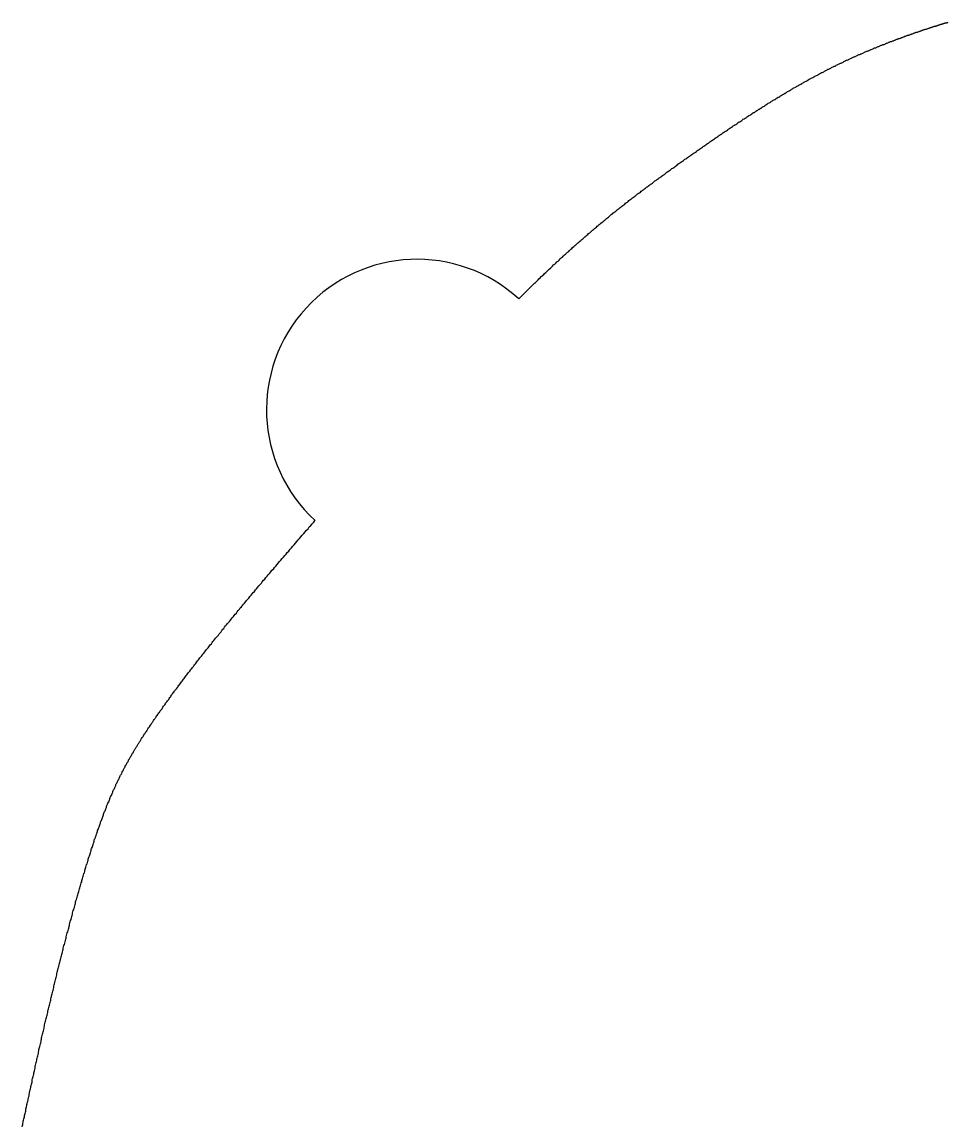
# Model space of a CAD drawing. Header units: millimetres. Extents: x 289 to 9778, y -894 to 6380.
# Drawn here: x 7077.18 to 7107.94, y -372.77 to -336.08 of the extents above; entities that cross this region are included whole.
import ezdxf

# ---------------------------------------------------------------- set-up
doc = ezdxf.new("R2010")
doc.units = ezdxf.units.MM

msp = doc.modelspace()

# ---------------------------------------------------------------- linework, layer by layer
for points in [[(7093.68, -345.283, 0), (7093.72, -345.243, 0), (7093.76, -345.203, 0), (7093.8, -345.163, 0), (7093.84, -345.123, 0), (7093.88, -345.083, 0), (7093.92, -345.043, 0), (7093.96, -345.003, 0), (7094, -344.963, 0), (7094.04, -344.923, 0), (7094.08, -344.883, 0), (7094.12, -344.843, 0), (7094.16, -344.803, 0), (7094.2, -344.763, 0), (7094.24, -344.733, 0), (7094.28, -344.693, 0), (7094.32, -344.653, 0), (7094.35, -344.613, 0), (7094.39, -344.583, 0), (7094.43, -344.543, 0), (7094.47, -344.503, 0), (7094.51, -344.473, 0), (7094.54, -344.433, 0), (7094.58, -344.403, 0), (7094.62, -344.363, 0), (7094.66, -344.333, 0), (7094.69, -344.293, 0), (7094.73, -344.263, 0), (7094.77, -344.223, 0), (7094.8, -344.193, 0), (7094.84, -344.153, 0), (7094.88, -344.123, 0), (7094.91, -344.093, 0), (7094.95, -344.053, 0), (7094.99, -344.023, 0), (7095.02, -343.993, 0), (7095.06, -343.953, 0), (7095.09, -343.923, 0), (7095.13, -343.893, 0), (7095.16, -343.863, 0), (7095.2, -343.823, 0), (7095.23, -343.793, 0), (7095.27, -343.763, 0), (7095.3, -343.733, 0), (7095.34, -343.703, 0), (7095.37, -343.673, 0), (7095.41, -343.633, 0), (7095.44, -343.603, 0), (7095.47, -343.573, 0), (7095.51, -343.543, 0), (7095.54, -343.513, 0), (7095.58, -343.483, 0), (7095.61, -343.453, 0), (7095.64, -343.423, 0), (7095.68, -343.393, 0), (7095.71, -343.363, 0), (7095.74, -343.343, 0), (7095.78, -343.313, 0), (7095.81, -343.283, 0), (7095.84, -343.253, 0), (7095.87, -343.223, 0), (7095.91, -343.193, 0), (7095.94, -343.163, 0), (7095.97, -343.143, 0), (7096, -343.113, 0), (7096.04, -343.083, 0), (7096.07, -343.053, 0), (7096.1, -343.033, 0), (7096.13, -343.003, 0), (7096.16, -342.973, 0), (7096.2, -342.943, 0), (7096.23, -342.923, 0), (7096.26, -342.893, 0), (7096.29, -342.863, 0), (7096.32, -342.843, 0), (7096.35, -342.813, 0), (7096.38, -342.793, 0), (7096.41, -342.763, 0), (7096.45, -342.733, 0), (7096.48, -342.713, 0), (7096.51, -342.683, 0), (7096.54, -342.663, 0), (7096.57, -342.633, 0), (7096.6, -342.613, 0), (7096.63, -342.583, 0), (7096.66, -342.563, 0), (7096.69, -342.533, 0), (7096.72, -342.513, 0), (7096.75, -342.483, 0), (7096.78, -342.463, 0), (7096.81, -342.433, 0), (7096.84, -342.413, 0), (7096.87, -342.393, 0), (7096.9, -342.363, 0), (7096.93, -342.343, 0), (7096.96, -342.313, 0), (7096.99, -342.293, 0), (7097.02, -342.273, 0), (7097.05, -342.243, 0), (7097.08, -342.223, 0), (7097.11, -342.203, 0), (7097.14, -342.173, 0), (7097.17, -342.153, 0), (7097.2, -342.133, 0), (7097.23, -342.103, 0), (7097.26, -342.083, 0), (7097.29, -342.063, 0), (7097.31, -342.043, 0), (7097.34, -342.013, 0), (7097.37, -341.993, 0), (7097.4, -341.973, 0), (7097.43, -341.953, 0), (7097.46, -341.923, 0), (7097.49, -341.903, 0), (7097.52, -341.883, 0), (7097.55, -341.863, 0), (7097.58, -341.833, 0), (7097.6, -341.813, 0), (7097.63, -341.793, 0), (7097.66, -341.773, 0), (7097.69, -341.753, 0), (7097.72, -341.733, 0), (7097.75, -341.703, 0), (7097.78, -341.683, 0), (7097.81, -341.663, 0), (7097.83, -341.643, 0), (7097.86, -341.623, 0), (7097.89, -341.603, 0), (7097.92, -341.573, 0), (7097.95, -341.553, 0), (7097.98, -341.533, 0), (7098, -341.513, 0), (7098.03, -341.493, 0), (7098.06, -341.473, 0), (7098.09, -341.453, 0), (7098.12, -341.433, 0), (7098.15, -341.413, 0), (7098.18, -341.383, 0), (7098.2, -341.363, 0), (7098.23, -341.343, 0), (7098.26, -341.323, 0), (7098.29, -341.303, 0), (7098.32, -341.283, 0), (7098.35, -341.263, 0), (7098.37, -341.243, 0), (7098.4, -341.223, 0), (7098.43, -341.203, 0), (7098.46, -341.183, 0), (7098.49, -341.163, 0), (7098.52, -341.143, 0), (7098.55, -341.113, 0), (7098.57, -341.093, 0), (7098.6, -341.073, 0), (7098.63, -341.053, 0), (7098.66, -341.033, 0), (7098.69, -341.013, 0), (7098.72, -340.993, 0), (7098.74, -340.973, 0), (7098.77, -340.953, 0), (7098.8, -340.933, 0), (7098.83, -340.913, 0), (7098.86, -340.893, 0), (7098.89, -340.873, 0), (7098.92, -340.853, 0), (7098.94, -340.833, 0), (7098.97, -340.803, 0), (7099, -340.783, 0), (7099.03, -340.763, 0), (7099.06, -340.743, 0), (7099.09, -340.723, 0), (7099.12, -340.703, 0), (7099.15, -340.683, 0), (7099.17, -340.663, 0), (7099.2, -340.643, 0), (7099.23, -340.623, 0), (7099.26, -340.603, 0), (7099.29, -340.583, 0), (7099.32, -340.563, 0), (7099.35, -340.543, 0), (7099.37, -340.523, 0), (7099.4, -340.503, 0), (7099.43, -340.483, 0), (7099.46, -340.463, 0), (7099.49, -340.443, 0), (7099.52, -340.423, 0), (7099.55, -340.403, 0), (7099.58, -340.383, 0), (7099.6, -340.363, 0), (7099.63, -340.343, 0), (7099.66, -340.323, 0), (7099.69, -340.303, 0), (7099.72, -340.283, 0), (7099.75, -340.263, 0), (7099.78, -340.243, 0), (7099.81, -340.223, 0), (7099.83, -340.203, 0), (7099.86, -340.183, 0), (7099.89, -340.163, 0), (7099.92, -340.143, 0), (7099.95, -340.123, 0), (7099.98, -340.103, 0), (7100.01, -340.083, 0), (7100.03, -340.063, 0), (7100.06, -340.043, 0), (7100.09, -340.023, 0), (7100.12, -340.003, 0), (7100.15, -339.983, 0), (7100.18, -339.963, 0), (7100.21, -339.943, 0), (7100.24, -339.923, 0), (7100.26, -339.903, 0), (7100.29, -339.883, 0), (7100.32, -339.863, 0), (7100.35, -339.843, 0), (7100.38, -339.823, 0), (7100.41, -339.803, 0), (7100.44, -339.783, 0), (7100.46, -339.763, 0), (7100.49, -339.743, 0), (7100.52, -339.733, 0), (7100.55, -339.713, 0), (7100.58, -339.693, 0), (7100.61, -339.673, 0), (7100.63, -339.653, 0), (7100.66, -339.633, 0), (7100.69, -339.613, 0), (7100.72, -339.593, 0), (7100.75, -339.573, 0), (7100.78, -339.553, 0), (7100.8, -339.533, 0), (7100.83, -339.523, 0), (7100.86, -339.503, 0), (7100.89, -339.483, 0), (7100.92, -339.463, 0), (7100.95, -339.443, 0), (7100.97, -339.423, 0), (7101, -339.403, 0), (7101.03, -339.393, 0), (7101.06, -339.373, 0), (7101.09, -339.353, 0), (7101.11, -339.333, 0), (7101.14, -339.313, 0), (7101.17, -339.293, 0), (7101.2, -339.273, 0), (7101.23, -339.263, 0), (7101.25, -339.243, 0), (7101.28, -339.223, 0), (7101.31, -339.203, 0), (7101.34, -339.183, 0), (7101.37, -339.173, 0), (7101.39, -339.153, 0), (7101.42, -339.133, 0), (7101.45, -339.113, 0), (7101.48, -339.093, 0), (7101.51, -339.083, 0), (7101.53, -339.063, 0), (7101.56, -339.043, 0), (7101.59, -339.023, 0), (7101.62, -339.013, 0), (7101.64, -338.993, 0), (7101.67, -338.973, 0), (7101.7, -338.953, 0), (7101.73, -338.943, 0), (7101.75, -338.923, 0), (7101.78, -338.903, 0), (7101.81, -338.883, 0), (7101.84, -338.873, 0), (7101.86, -338.853, 0), (7101.89, -338.833, 0), (7101.92, -338.813, 0), (7101.94, -338.803, 0), (7101.97, -338.783, 0), (7102, -338.763, 0), (7102.03, -338.753, 0), (7102.05, -338.733, 0), (7102.08, -338.713, 0), (7102.11, -338.703, 0), (7102.13, -338.683, 0), (7102.16, -338.663, 0), (7102.19, -338.653, 0), (7102.22, -338.633, 0), (7102.24, -338.613, 0), (7102.27, -338.603, 0), (7102.3, -338.583, 0), (7102.32, -338.573, 0), (7102.35, -338.553, 0), (7102.38, -338.533, 0), (7102.4, -338.523, 0), (7102.43, -338.503, 0), (7102.45, -338.493, 0), (7102.48, -338.473, 0), (7102.51, -338.453, 0), (7102.53, -338.443, 0), (7102.56, -338.423, 0), (7102.59, -338.413, 0), (7102.61, -338.393, 0), (7102.64, -338.383, 0), (7102.67, -338.363, 0), (7102.69, -338.353, 0), (7102.72, -338.333, 0), (7102.74, -338.313, 0), (7102.77, -338.303, 0), (7102.8, -338.283, 0), (7102.82, -338.273, 0), (7102.85, -338.253, 0), (7102.87, -338.243, 0), (7102.9, -338.233, 0), (7102.92, -338.213, 0), (7102.95, -338.203, 0), (7102.98, -338.183, 0), (7103, -338.173, 0), (7103.03, -338.153, 0), (7103.05, -338.143, 0), (7103.08, -338.123, 0), (7103.1, -338.113, 0), (7103.13, -338.103, 0), (7103.15, -338.083, 0), (7103.18, -338.073, 0), (7103.2, -338.053, 0), (7103.23, -338.043, 0), (7103.25, -338.033, 0), (7103.28, -338.013, 0), (7103.3, -338.003, 0), (7103.33, -337.983, 0), (7103.35, -337.973, 0), (7103.38, -337.963, 0), (7103.4, -337.943, 0), (7103.43, -337.933, 0), (7103.45, -337.923, 0), (7103.48, -337.903, 0), (7103.5, -337.893, 0), (7103.52, -337.883, 0), (7103.55, -337.873, 0), (7103.57, -337.853, 0), (7103.6, -337.843, 0), (7103.62, -337.833, 0), (7103.65, -337.813, 0), (7103.67, -337.803, 0), (7103.69, -337.793, 0), (7103.72, -337.783, 0), (7103.74, -337.763, 0), (7103.77, -337.753, 0), (7103.79, -337.743, 0), (7103.81, -337.733, 0), (7103.84, -337.713, 0), (7103.86, -337.703, 0), (7103.88, -337.693, 0), (7103.91, -337.683, 0), (7103.93, -337.673, 0), (7103.95, -337.653, 0), (7103.98, -337.643, 0), (7104, -337.633, 0), (7104.02, -337.623, 0), (7104.05, -337.613, 0), (7104.07, -337.593, 0), (7104.09, -337.583, 0), (7104.12, -337.573, 0), (7104.14, -337.563, 0), (7104.16, -337.553, 0), (7104.19, -337.543, 0), (7104.21, -337.533, 0), (7104.23, -337.513, 0), (7104.26, -337.503, 0), (7104.28, -337.493, 0), (7104.3, -337.483, 0), (7104.32, -337.473, 0), (7104.35, -337.463, 0), (7104.37, -337.453, 0), (7104.39, -337.443, 0), (7104.41, -337.433, 0), (7104.44, -337.423, 0), (7104.46, -337.413, 0), (7104.48, -337.393, 0), (7104.5, -337.383, 0), (7104.53, -337.373, 0), (7104.55, -337.363, 0), (7104.57, -337.353, 0), (7104.59, -337.343, 0), (7104.62, -337.333, 0), (7104.64, -337.323, 0), (7104.66, -337.313, 0), (7104.68, -337.303, 0), (7104.7, -337.293, 0), (7104.73, -337.283, 0), (7104.75, -337.273, 0), (7104.77, -337.263, 0), (7104.79, -337.253, 0), (7104.81, -337.243, 0), (7104.83, -337.233, 0), (7104.86, -337.223, 0), (7104.88, -337.213, 0), (7104.9, -337.203, 0), (7104.92, -337.193, 0), (7104.94, -337.183, 0), (7104.96, -337.173, 0), (7104.98, -337.163, 0), (7105.01, -337.163, 0), (7105.03, -337.153, 0), (7105.05, -337.143, 0), (7105.07, -337.133, 0), (7105.09, -337.123, 0), (7105.11, -337.113, 0), (7105.13, -337.103, 0), (7105.15, -337.093, 0), (7105.17, -337.083, 0), (7105.19, -337.073, 0), (7105.22, -337.063, 0), (7105.24, -337.053, 0), (7105.26, -337.053, 0), (7105.28, -337.043, 0), (7105.3, -337.033, 0), (7105.32, -337.023, 0), (7105.34, -337.013, 0), (7105.36, -337.003, 0), (7105.38, -336.993, 0), (7105.4, -336.993, 0), (7105.42, -336.983, 0), (7105.44, -336.973, 0), (7105.46, -336.963, 0), (7105.48, -336.953, 0), (7105.5, -336.943, 0), (7105.52, -336.933, 0), (7105.54, -336.933, 0), (7105.56, -336.923, 0), (7105.58, -336.913, 0), (7105.6, -336.903, 0), (7105.62, -336.893, 0), (7105.64, -336.893, 0), (7105.66, -336.883, 0), (7105.68, -336.873, 0), (7105.7, -336.863, 0), (7105.72, -336.853, 0), (7105.74, -336.853, 0), (7105.76, -336.843, 0), (7105.78, -336.833, 0), (7105.8, -336.823, 0), (7105.82, -336.823, 0), (7105.84, -336.813, 0), (7105.86, -336.803, 0), (7105.88, -336.793, 0), (7105.9, -336.783, 0), (7105.92, -336.783, 0), (7105.94, -336.773, 0), (7105.96, -336.763, 0), (7105.97, -336.753, 0), (7105.99, -336.753, 0), (7106.01, -336.743, 0), (7106.03, -336.733, 0), (7106.05, -336.733, 0), (7106.07, -336.723, 0), (7106.09, -336.713, 0), (7106.11, -336.703, 0), (7106.13, -336.703, 0), (7106.14, -336.693, 0), (7106.16, -336.683, 0), (7106.18, -336.683, 0), (7106.2, -336.673, 0), (7106.22, -336.663, 0), (7106.24, -336.653, 0), (7106.26, -336.653, 0), (7106.28, -336.643, 0), (7106.29, -336.633, 0), (7106.31, -336.633, 0), (7106.33, -336.623, 0), (7106.35, -336.613, 0), (7106.37, -336.613, 0), (7106.39, -336.603, 0), (7106.4, -336.593, 0), (7106.42, -336.593, 0), (7106.44, -336.583, 0), (7106.46, -336.573, 0), (7106.48, -336.573, 0), (7106.49, -336.563, 0), (7106.51, -336.553, 0), (7106.53, -336.553, 0), (7106.55, -336.543, 0), (7106.57, -336.533, 0), (7106.58, -336.533, 0), (7106.6, -336.523, 0), (7106.62, -336.523, 0), (7106.64, -336.513, 0), (7106.65, -336.503, 0), (7106.67, -336.503, 0), (7106.69, -336.493, 0), (7106.71, -336.483, 0), (7106.73, -336.483, 0), (7106.74, -336.473, 0), (7106.76, -336.473, 0), (7106.78, -336.463, 0), (7106.79, -336.453, 0), (7106.81, -336.453, 0), (7106.83, -336.443, 0), (7106.85, -336.443, 0), (7106.86, -336.433, 0), (7106.88, -336.423, 0), (7106.9, -336.423, 0), (7106.92, -336.413, 0), (7106.93, -336.413, 0), (7106.95, -336.403, 0), (7106.97, -336.393, 0), (7106.98, -336.393, 0), (7107, -336.383, 0), (7107.02, -336.383, 0), (7107.03, -336.373, 0), (7107.05, -336.373, 0), (7107.07, -336.363, 0), (7107.08, -336.353, 0), (7107.1, -336.353, 0), (7107.12, -336.343, 0), (7107.13, -336.343, 0), (7107.15, -336.333, 0), (7107.17, -336.333, 0), (7107.18, -336.323, 0), (7107.2, -336.323, 0), (7107.22, -336.313, 0), (7107.23, -336.313, 0), (7107.25, -336.303, 0), (7107.27, -336.293, 0), (7107.28, -336.293, 0), (7107.3, -336.283, 0), (7107.31, -336.283, 0), (7107.33, -336.273, 0), (7107.35, -336.273, 0), (7107.36, -336.263, 0), (7107.38, -336.263, 0), (7107.39, -336.253, 0), (7107.41, -336.253, 0), (7107.43, -336.243, 0), (7107.44, -336.243, 0), (7107.46, -336.233, 0), (7107.47, -336.233, 0), (7107.49, -336.223, 0), (7107.5, -336.223, 0), (7107.52, -336.213, 0), (7107.54, -336.213, 0), (7107.55, -336.203, 0), (7107.57, -336.203, 0), (7107.58, -336.193, 0), (7107.6, -336.193, 0), (7107.61, -336.183, 0), (7107.63, -336.183, 0), (7107.64, -336.173, 0), (7107.66, -336.173, 0), (7107.67, -336.163, 0), (7107.69, -336.163, 0), (7107.7, -336.153, 0), (7107.72, -336.153, 0), (7107.74, -336.153, 0), (7107.75, -336.143, 0), (7107.77, -336.143, 0), (7107.78, -336.133, 0), (7107.8, -336.133, 0), (7107.81, -336.123, 0), (7107.83, -336.123, 0), (7107.84, -336.113, 0), (7107.85, -336.113, 0), (7107.87, -336.103, 0), (7107.88, -336.103, 0), (7107.9, -336.103, 0), (7107.91, -336.093, 0), (7107.93, -336.093, 0), (7107.94, -336.083, 0)], [(7077.18, -372.793, 0), (7077.19, -372.753, 0), (7077.2, -372.723, 0), (7077.21, -372.683, 0), (7077.22, -372.643, 0), (7077.22, -372.613, 0), (7077.23, -372.573, 0), (7077.24, -372.533, 0), (7077.25, -372.503, 0), (7077.26, -372.463, 0), (7077.26, -372.423, 0), (7077.27, -372.393, 0), (7077.28, -372.353, 0), (7077.29, -372.313, 0), (7077.3, -372.273, 0), (7077.3, -372.243, 0), (7077.31, -372.203, 0), (7077.32, -372.163, 0), (7077.33, -372.133, 0), (7077.34, -372.093, 0), (7077.34, -372.053, 0), (7077.35, -372.023, 0), (7077.36, -371.983, 0), (7077.37, -371.943, 0), (7077.38, -371.903, 0), (7077.38, -371.873, 0), (7077.39, -371.833, 0), (7077.4, -371.793, 0), (7077.41, -371.763, 0), (7077.42, -371.723, 0), (7077.43, -371.683, 0), (7077.43, -371.643, 0), (7077.44, -371.613, 0), (7077.45, -371.573, 0), (7077.46, -371.533, 0), (7077.47, -371.493, 0), (7077.47, -371.463, 0), (7077.48, -371.423, 0), (7077.49, -371.383, 0), (7077.5, -371.343, 0), (7077.51, -371.313, 0), (7077.52, -371.273, 0), (7077.52, -371.233, 0), (7077.53, -371.193, 0), (7077.54, -371.163, 0), (7077.55, -371.123, 0), (7077.56, -371.083, 0), (7077.57, -371.043, 0), (7077.57, -371.003, 0), (7077.58, -370.973, 0), (7077.59, -370.933, 0), (7077.6, -370.893, 0), (7077.61, -370.853, 0), (7077.62, -370.813, 0), (7077.62, -370.773, 0), (7077.63, -370.743, 0), (7077.64, -370.703, 0), (7077.65, -370.663, 0), (7077.66, -370.623, 0), (7077.67, -370.583, 0), (7077.67, -370.543, 0), (7077.68, -370.513, 0), (7077.69, -370.473, 0), (7077.7, -370.433, 0), (7077.71, -370.393, 0), (7077.72, -370.353, 0), (7077.73, -370.313, 0), (7077.74, -370.273, 0), (7077.74, -370.233, 0), (7077.75, -370.193, 0), (7077.76, -370.163, 0), (7077.77, -370.123, 0), (7077.78, -370.083, 0), (7077.79, -370.043, 0), (7077.8, -370.003, 0), (7077.81, -369.963, 0), (7077.81, -369.923, 0), (7077.82, -369.883, 0), (7077.83, -369.843, 0), (7077.84, -369.803, 0), (7077.85, -369.763, 0), (7077.86, -369.723, 0), (7077.87, -369.683, 0), (7077.88, -369.643, 0), (7077.89, -369.603, 0), (7077.9, -369.563, 0), (7077.91, -369.523, 0), (7077.91, -369.483, 0), (7077.92, -369.443, 0), (7077.93, -369.403, 0), (7077.94, -369.363, 0), (7077.95, -369.323, 0), (7077.96, -369.283, 0), (7077.97, -369.243, 0), (7077.98, -369.203, 0), (7077.99, -369.163, 0), (7078, -369.123, 0), (7078.01, -369.083, 0), (7078.02, -369.043, 0), (7078.03, -368.993, 0), (7078.04, -368.953, 0), (7078.05, -368.913, 0), (7078.06, -368.873, 0), (7078.07, -368.833, 0), (7078.08, -368.793, 0), (7078.09, -368.753, 0), (7078.1, -368.713, 0), (7078.11, -368.663, 0), (7078.12, -368.623, 0), (7078.13, -368.583, 0), (7078.14, -368.543, 0), (7078.15, -368.503, 0), (7078.16, -368.463, 0), (7078.17, -368.413, 0), (7078.18, -368.373, 0), (7078.19, -368.333, 0), (7078.2, -368.293, 0), (7078.21, -368.253, 0), (7078.22, -368.213, 0), (7078.23, -368.163, 0), (7078.24, -368.123, 0), (7078.25, -368.083, 0), (7078.26, -368.043, 0), (7078.27, -368.003, 0), (7078.28, -367.953, 0), (7078.29, -367.913, 0), (7078.3, -367.873, 0), (7078.31, -367.833, 0), (7078.32, -367.793, 0), (7078.33, -367.743, 0), (7078.34, -367.703, 0), (7078.35, -367.663, 0), (7078.36, -367.623, 0), (7078.37, -367.573, 0), (7078.38, -367.533, 0), (7078.39, -367.493, 0), (7078.4, -367.453, 0), (7078.41, -367.413, 0), (7078.42, -367.363, 0), (7078.43, -367.323, 0), (7078.45, -367.283, 0), (7078.46, -367.243, 0), (7078.47, -367.193, 0), (7078.48, -367.153, 0), (7078.49, -367.113, 0), (7078.5, -367.073, 0), (7078.51, -367.033, 0), (7078.52, -366.983, 0), (7078.53, -366.943, 0), (7078.54, -366.903, 0), (7078.55, -366.863, 0), (7078.56, -366.813, 0), (7078.57, -366.773, 0), (7078.59, -366.733, 0), (7078.6, -366.693, 0), (7078.61, -366.653, 0), (7078.62, -366.603, 0), (7078.63, -366.563, 0), (7078.64, -366.523, 0), (7078.65, -366.483, 0), (7078.66, -366.443, 0), (7078.67, -366.393, 0), (7078.68, -366.353, 0), (7078.7, -366.313, 0), (7078.71, -366.273, 0), (7078.72, -366.233, 0), (7078.73, -366.193, 0), (7078.74, -366.143, 0), (7078.75, -366.103, 0), (7078.76, -366.063, 0), (7078.77, -366.023, 0), (7078.78, -365.983, 0), (7078.79, -365.943, 0), (7078.81, -365.903, 0), (7078.82, -365.853, 0), (7078.83, -365.813, 0), (7078.84, -365.773, 0), (7078.85, -365.733, 0), (7078.86, -365.693, 0), (7078.87, -365.653, 0), (7078.88, -365.613, 0), (7078.9, -365.573, 0), (7078.91, -365.533, 0), (7078.92, -365.493, 0), (7078.93, -365.453, 0), (7078.94, -365.413, 0), (7078.95, -365.373, 0), (7078.96, -365.323, 0), (7078.97, -365.283, 0), (7078.99, -365.243, 0), (7079, -365.203, 0), (7079.01, -365.163, 0), (7079.02, -365.123, 0), (7079.03, -365.083, 0), (7079.04, -365.043, 0), (7079.05, -365.013, 0), (7079.06, -364.973, 0), (7079.08, -364.933, 0), (7079.09, -364.893, 0), (7079.1, -364.853, 0), (7079.11, -364.813, 0), (7079.12, -364.773, 0), (7079.13, -364.733, 0), (7079.14, -364.693, 0), (7079.16, -364.653, 0), (7079.17, -364.613, 0), (7079.18, -364.583, 0), (7079.19, -364.543, 0), (7079.2, -364.503, 0), (7079.21, -364.463, 0), (7079.22, -364.423, 0), (7079.23, -364.383, 0), (7079.25, -364.353, 0), (7079.26, -364.313, 0), (7079.27, -364.273, 0), (7079.28, -364.233, 0), (7079.29, -364.203, 0), (7079.3, -364.163, 0), (7079.31, -364.123, 0), (7079.32, -364.083, 0), (7079.34, -364.053, 0), (7079.35, -364.013, 0), (7079.36, -363.973, 0), (7079.37, -363.943, 0), (7079.38, -363.903, 0), (7079.39, -363.873, 0), (7079.4, -363.833, 0), (7079.42, -363.793, 0), (7079.43, -363.763, 0), (7079.44, -363.723, 0), (7079.45, -363.693, 0), (7079.46, -363.653, 0), (7079.47, -363.623, 0), (7079.48, -363.583, 0), (7079.49, -363.553, 0), (7079.51, -363.513, 0), (7079.52, -363.483, 0), (7079.53, -363.443, 0), (7079.54, -363.413, 0), (7079.55, -363.373, 0), (7079.56, -363.343, 0), (7079.57, -363.313, 0), (7079.58, -363.273, 0), (7079.59, -363.243, 0), (7079.61, -363.213, 0), (7079.62, -363.173, 0), (7079.63, -363.143, 0), (7079.64, -363.113, 0), (7079.65, -363.073, 0), (7079.66, -363.043, 0), (7079.67, -363.013, 0), (7079.68, -362.983, 0), (7079.69, -362.953, 0), (7079.71, -362.913, 0), (7079.72, -362.883, 0), (7079.73, -362.853, 0), (7079.74, -362.823, 0), (7079.75, -362.793, 0), (7079.76, -362.763, 0), (7079.77, -362.733, 0), (7079.78, -362.703, 0), (7079.79, -362.673, 0), (7079.8, -362.643, 0), (7079.82, -362.613, 0), (7079.83, -362.583, 0), (7079.84, -362.553, 0), (7079.85, -362.523, 0), (7079.86, -362.493, 0), (7079.87, -362.463, 0), (7079.88, -362.433, 0), (7079.89, -362.403, 0), (7079.9, -362.373, 0), (7079.91, -362.353, 0), (7079.92, -362.323, 0), (7079.94, -362.293, 0), (7079.95, -362.263, 0), (7079.96, -362.233, 0), (7079.97, -362.203, 0), (7079.98, -362.183, 0), (7079.99, -362.153, 0), (7080, -362.123, 0), (7080.01, -362.093, 0), (7080.02, -362.073, 0), (7080.03, -362.043, 0), (7080.05, -362.013, 0), (7080.06, -361.993, 0), (7080.07, -361.963, 0), (7080.08, -361.933, 0), (7080.09, -361.913, 0), (7080.1, -361.883, 0), (7080.11, -361.853, 0), (7080.12, -361.833, 0), (7080.13, -361.803, 0), (7080.15, -361.783, 0), (7080.16, -361.753, 0), (7080.17, -361.723, 0), (7080.18, -361.703, 0), (7080.19, -361.673, 0), (7080.2, -361.653, 0), (7080.21, -361.623, 0), (7080.22, -361.603, 0), (7080.24, -361.573, 0), (7080.25, -361.553, 0), (7080.26, -361.523, 0), (7080.27, -361.503, 0), (7080.28, -361.473, 0), (7080.29, -361.453, 0), (7080.3, -361.423, 0), (7080.31, -361.403, 0), (7080.33, -361.373, 0), (7080.34, -361.353, 0), (7080.35, -361.323, 0), (7080.36, -361.303, 0), (7080.37, -361.283, 0), (7080.38, -361.253, 0), (7080.4, -361.233, 0), (7080.41, -361.203, 0), (7080.42, -361.183, 0), (7080.43, -361.163, 0), (7080.44, -361.133, 0), (7080.45, -361.113, 0), (7080.47, -361.093, 0), (7080.48, -361.063, 0), (7080.49, -361.043, 0), (7080.5, -361.023, 0), (7080.51, -360.993, 0), (7080.53, -360.973, 0), (7080.54, -360.953, 0), (7080.55, -360.923, 0), (7080.56, -360.903, 0), (7080.57, -360.883, 0), (7080.59, -360.853, 0), (7080.6, -360.833, 0), (7080.61, -360.813, 0), (7080.62, -360.783, 0), (7080.64, -360.763, 0), (7080.65, -360.743, 0), (7080.66, -360.723, 0), (7080.67, -360.693, 0), (7080.69, -360.673, 0), (7080.7, -360.653, 0), (7080.71, -360.633, 0), (7080.72, -360.603, 0), (7080.74, -360.583, 0), (7080.75, -360.563, 0), (7080.76, -360.543, 0), (7080.77, -360.513, 0), (7080.79, -360.493, 0), (7080.8, -360.473, 0), (7080.81, -360.453, 0), (7080.83, -360.423, 0), (7080.84, -360.403, 0), (7080.85, -360.383, 0), (7080.87, -360.363, 0), (7080.88, -360.333, 0), (7080.89, -360.313, 0), (7080.9, -360.293, 0), (7080.92, -360.273, 0), (7080.93, -360.243, 0), (7080.95, -360.223, 0), (7080.96, -360.203, 0), (7080.97, -360.183, 0), (7080.99, -360.153, 0), (7081, -360.133, 0), (7081.01, -360.113, 0), (7081.03, -360.093, 0), (7081.04, -360.073, 0), (7081.06, -360.043, 0), (7081.07, -360.023, 0), (7081.08, -360.003, 0), (7081.1, -359.983, 0), (7081.11, -359.953, 0), (7081.13, -359.933, 0), (7081.14, -359.913, 0), (7081.15, -359.893, 0), (7081.17, -359.863, 0), (7081.18, -359.843, 0), (7081.2, -359.823, 0), (7081.21, -359.803, 0), (7081.23, -359.773, 0), (7081.24, -359.753, 0), (7081.26, -359.733, 0), (7081.27, -359.703, 0), (7081.29, -359.683, 0), (7081.3, -359.663, 0), (7081.32, -359.643, 0), (7081.33, -359.613, 0), (7081.35, -359.593, 0), (7081.36, -359.573, 0), (7081.38, -359.543, 0), (7081.39, -359.523, 0), (7081.41, -359.503, 0), (7081.43, -359.473, 0), (7081.44, -359.453, 0), (7081.46, -359.433, 0), (7081.47, -359.403, 0), (7081.49, -359.383, 0), (7081.5, -359.363, 0), (7081.52, -359.333, 0), (7081.54, -359.313, 0), (7081.55, -359.293, 0), (7081.57, -359.263, 0), (7081.59, -359.243, 0), (7081.6, -359.213, 0), (7081.62, -359.193, 0), (7081.64, -359.173, 0), (7081.65, -359.143, 0), (7081.67, -359.123, 0), (7081.69, -359.093, 0), (7081.7, -359.073, 0), (7081.72, -359.043, 0), (7081.74, -359.023, 0), (7081.76, -359.003, 0), (7081.77, -358.973, 0), (7081.79, -358.953, 0), (7081.81, -358.923, 0), (7081.83, -358.903, 0), (7081.84, -358.873, 0), (7081.86, -358.853, 0), (7081.88, -358.823, 0), (7081.9, -358.793, 0), (7081.92, -358.773, 0), (7081.94, -358.743, 0), (7081.95, -358.723, 0), (7081.97, -358.693, 0), (7081.99, -358.673, 0), (7082.01, -358.643, 0), (7082.03, -358.613, 0), (7082.05, -358.593, 0), (7082.07, -358.563, 0), (7082.09, -358.533, 0), (7082.11, -358.513, 0), (7082.12, -358.483, 0), (7082.14, -358.453, 0), (7082.16, -358.433, 0), (7082.18, -358.403, 0), (7082.2, -358.373, 0), (7082.22, -358.353, 0), (7082.24, -358.323, 0), (7082.26, -358.293, 0), (7082.29, -358.263, 0), (7082.31, -358.243, 0), (7082.33, -358.213, 0), (7082.35, -358.183, 0), (7082.37, -358.153, 0), (7082.39, -358.123, 0), (7082.41, -358.103, 0), (7082.43, -358.073, 0), (7082.45, -358.043, 0), (7082.48, -358.013, 0), (7082.5, -357.983, 0), (7082.52, -357.953, 0), (7082.54, -357.923, 0), (7082.56, -357.893, 0), (7082.59, -357.863, 0), (7082.61, -357.833, 0), (7082.63, -357.803, 0), (7082.65, -357.773, 0), (7082.68, -357.743, 0), (7082.7, -357.713, 0), (7082.72, -357.683, 0), (7082.75, -357.653, 0), (7082.77, -357.623, 0), (7082.79, -357.593, 0), (7082.82, -357.563, 0), (7082.84, -357.533, 0), (7082.87, -357.503, 0), (7082.89, -357.473, 0), (7082.91, -357.443, 0), (7082.94, -357.413, 0), (7082.96, -357.373, 0), (7082.99, -357.343, 0), (7083.01, -357.313, 0), (7083.04, -357.283, 0), (7083.06, -357.243, 0), (7083.09, -357.213, 0), (7083.12, -357.183, 0), (7083.14, -357.153, 0), (7083.17, -357.113, 0), (7083.19, -357.083, 0), (7083.22, -357.053, 0), (7083.25, -357.013, 0), (7083.27, -356.983, 0), (7083.3, -356.943, 0), (7083.33, -356.913, 0), (7083.36, -356.883, 0), (7083.38, -356.843, 0), (7083.41, -356.813, 0), (7083.44, -356.773, 0), (7083.47, -356.743, 0), (7083.5, -356.703, 0), (7083.52, -356.673, 0), (7083.55, -356.633, 0), (7083.58, -356.593, 0), (7083.61, -356.563, 0), (7083.64, -356.523, 0), (7083.67, -356.493, 0), (7083.7, -356.453, 0), (7083.73, -356.413, 0), (7083.76, -356.383, 0), (7083.79, -356.343, 0), (7083.82, -356.303, 0), (7083.85, -356.263, 0), (7083.88, -356.233, 0), (7083.91, -356.193, 0), (7083.94, -356.153, 0), (7083.97, -356.113, 0), (7084, -356.073, 0), (7084.04, -356.033, 0), (7084.07, -356.003, 0), (7084.1, -355.963, 0), (7084.13, -355.923, 0), (7084.16, -355.883, 0), (7084.2, -355.843, 0), (7084.23, -355.803, 0), (7084.26, -355.763, 0), (7084.3, -355.723, 0), (7084.33, -355.683, 0), (7084.36, -355.643, 0), (7084.4, -355.593, 0), (7084.43, -355.553, 0), (7084.47, -355.513, 0), (7084.5, -355.473, 0), (7084.54, -355.433, 0), (7084.57, -355.393, 0), (7084.61, -355.343, 0), (7084.64, -355.303, 0), (7084.68, -355.263, 0), (7084.71, -355.223, 0), (7084.75, -355.173, 0), (7084.79, -355.133, 0), (7084.82, -355.083, 0), (7084.86, -355.043, 0), (7084.9, -355.003, 0), (7084.94, -354.953, 0), (7084.97, -354.913, 0), (7085.01, -354.863, 0), (7085.05, -354.823, 0), (7085.09, -354.773, 0), (7085.13, -354.733, 0), (7085.16, -354.683, 0), (7085.2, -354.633, 0), (7085.24, -354.593, 0), (7085.28, -354.543, 0), (7085.32, -354.493, 0), (7085.36, -354.453, 0), (7085.4, -354.403, 0), (7085.44, -354.353, 0), (7085.48, -354.303, 0), (7085.53, -354.263, 0), (7085.57, -354.213, 0), (7085.61, -354.163, 0), (7085.65, -354.113, 0), (7085.69, -354.063, 0), (7085.73, -354.013, 0), (7085.78, -353.963, 0), (7085.82, -353.913, 0), (7085.86, -353.863, 0), (7085.91, -353.813, 0), (7085.95, -353.763, 0), (7085.99, -353.713, 0), (7086.04, -353.663, 0), (7086.08, -353.613, 0), (7086.13, -353.553, 0), (7086.17, -353.503, 0), (7086.22, -353.453, 0), (7086.26, -353.403, 0), (7086.31, -353.343, 0), (7086.35, -353.293, 0), (7086.4, -353.243, 0), (7086.44, -353.193, 0), (7086.49, -353.133, 0), (7086.54, -353.083, 0), (7086.58, -353.023, 0), (7086.63, -352.973, 0), (7086.68, -352.923, 0), (7086.72, -352.863, 0), (7086.77, -352.813, 0), (7086.82, -352.753, 0), (7086.87, -352.703, 0), (7086.91, -352.643, 0)]]:
    msp.add_polyline3d(points)
msp.add_arc((7090.3, -348.967), 5, 47.502, 227.3709)

doc.saveas('drawing.dxf')
